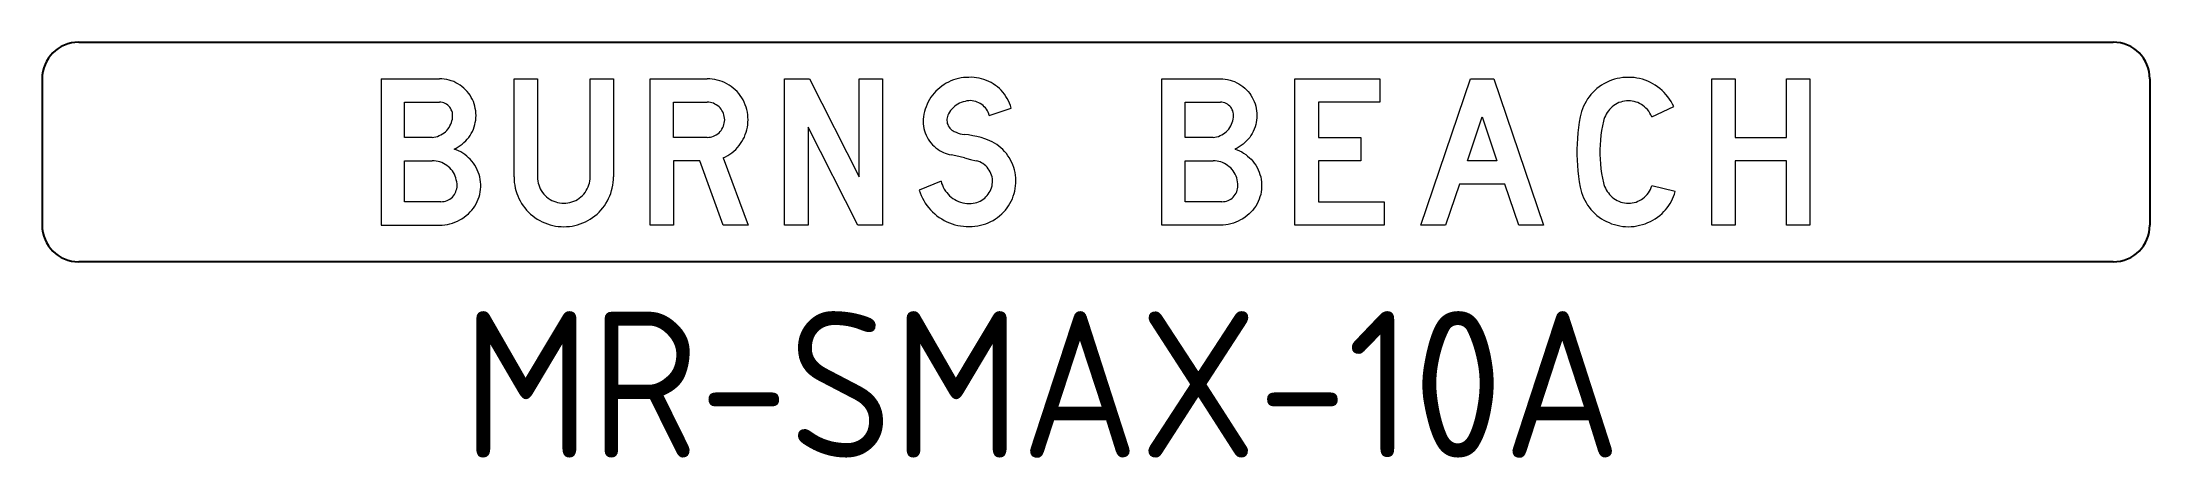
# Model space of a CAD drawing. Extents: x 1448.7 to 1484.7, y -703.2 to -696.1.
import ezdxf
from ezdxf.enums import TextEntityAlignment as Align

# ---------------------------------------------------------------- set-up
doc = ezdxf.new("R2010")
doc.units = 0
doc.header["$LTSCALE"] = 12
doc.header["$MEASUREMENT"] = 0
doc.layers.add('L18', color=4, linetype='CONTINUOUS')
doc.layers.add('T25', color=1, linetype='CONTINUOUS')
doc.styles.add('ISO', font='iso')

msp = doc.modelspace()

# ---------------------------------------------------------------- linework, layer by layer
at = {"layer": 'L18'}
for p, q in [((1449.311, -696.14), (1484.061, -696.14)), ((1448.686, -696.765), (1448.686, -699.265)), ((1484.686, -696.765), (1484.686, -699.265)), ((1484.061, -699.89), (1449.311, -699.89))]:
    msp.add_line(p, q, dxfattribs=at)
at = {"layer": 'L18', "linetype": 'Continuous', "lineweight": 0, "ltscale": 3, "flags": 128}
for points in [[(1454.475, -696.764), (1455.474, -696.764)], [(1454.475, -696.764), (1454.475, -699.265), (1455.474, -699.265), (1455.517, -699.263), (1455.563, -699.259), (1455.608, -699.251), (1455.652, -699.243), (1455.695, -699.229), (1455.737, -699.215), (1455.778, -699.198), (1455.82, -699.176), (1455.857, -699.154), (1455.895, -699.128), (1455.931, -699.101), (1455.966, -699.071), (1455.998, -699.039), (1456.025, -699.008), (1456.053, -698.974), (1456.077, -698.938), (1456.099, -698.901), (1456.118, -698.861), (1456.134, -698.822), (1456.15, -698.782), (1456.16, -698.739), (1456.17, -698.697), (1456.174, -698.654), (1456.178, -698.612), (1456.178, -698.569), (1456.174, -698.525), (1456.17, -698.482), (1456.16, -698.44), (1456.15, -698.398), (1456.134, -698.357), (1456.118, -698.317), (1456.099, -698.28), (1456.077, -698.242), (1456.053, -698.207), (1456.025, -698.171), (1455.998, -698.139), (1455.968, -698.112), (1455.938, -698.084), (1455.905, -698.058), (1455.871, -698.034), (1455.836, -698.015), (1455.8, -697.995), (1455.76, -697.979), (1455.723, -697.965)], [(1455.972, -697.016), (1455.946, -696.982), (1455.919, -696.952), (1455.889, -696.923), (1455.857, -696.897), (1455.824, -696.873), (1455.788, -696.851), (1455.753, -696.832), (1455.715, -696.814), (1455.675, -696.798), (1455.636, -696.786), (1455.596, -696.776), (1455.555, -696.77), (1455.515, -696.766), (1455.474, -696.764)], [(1456.748, -698.44), (1456.748, -696.764)], [(1456.748, -698.44), (1456.748, -696.764)], [(1456.748, -696.764), (1457.147, -696.764), (1457.147, -698.44), (1457.147, -698.476), (1457.151, -698.511), (1457.159, -698.545), (1457.167, -698.578), (1457.181, -698.612), (1457.195, -698.644), (1457.212, -698.675), (1457.232, -698.705), (1457.254, -698.733), (1457.278, -698.758), (1457.303, -698.782), (1457.331, -698.804), (1457.361, -698.824), (1457.39, -698.842), (1457.424, -698.855), (1457.458, -698.867), (1457.491, -698.877), (1457.525, -698.885), (1457.561, -698.889), (1457.596, -698.889), (1457.632, -698.889), (1457.667, -698.885), (1457.701, -698.877), (1457.735, -698.867), (1457.768, -698.855), (1457.8, -698.842), (1457.832, -698.824), (1457.861, -698.804), (1457.889, -698.782), (1457.915, -698.758), (1457.938, -698.733), (1457.96, -698.705), (1457.98, -698.675), (1457.998, -698.644), (1458.012, -698.612), (1458.023, -698.578), (1458.033, -698.545), (1458.041, -698.511), (1458.045, -698.476), (1458.045, -698.44), (1458.045, -696.764), (1458.445, -696.764), (1458.445, -698.44)], [(1460.318, -698.116), (1460.744, -699.265), (1460.318, -699.265), (1459.919, -698.165), (1459.47, -698.165), (1459.47, -699.265), (1459.07, -699.265), (1459.07, -696.764)], [(1460.318, -698.116), (1460.744, -699.265), (1460.318, -699.265), (1459.919, -698.165), (1459.47, -698.165), (1459.47, -699.265), (1459.07, -699.265), (1459.07, -696.764)], [(1459.07, -696.764), (1460.043, -696.764)], [(1460.744, -697.465), (1460.742, -697.421), (1460.738, -697.378), (1460.732, -697.334), (1460.722, -697.291), (1460.71, -697.247), (1460.694, -697.208), (1460.678, -697.166), (1460.658, -697.126), (1460.635, -697.089), (1460.611, -697.053), (1460.583, -697.018), (1460.556, -696.984), (1460.524, -696.954), (1460.49, -696.925), (1460.457, -696.897), (1460.419, -696.873), (1460.382, -696.849), (1460.342, -696.83), (1460.302, -696.814), (1460.261, -696.798), (1460.217, -696.786), (1460.176, -696.776), (1460.132, -696.77), (1460.089, -696.766), (1460.043, -696.764)], [(1461.367, -696.764), (1461.792, -696.764), (1462.641, -698.44), (1462.641, -696.764), (1463.04, -696.764), (1463.04, -699.265), (1462.617, -699.265), (1461.768, -697.589), (1461.768, -699.265), (1461.367, -699.265), (1461.367, -696.764), (1461.367, -696.764)], [(1464.514, -696.741), (1464.47, -696.741), (1464.425, -696.745), (1464.381, -696.751), (1464.336, -696.758), (1464.292, -696.77), (1464.251, -696.784), (1464.209, -696.8), (1464.168, -696.82), (1464.128, -696.84), (1464.091, -696.863), (1464.053, -696.889), (1464.017, -696.917), (1463.984, -696.946), (1463.952, -696.978), (1463.921, -697.01), (1463.893, -697.045), (1463.867, -697.081), (1463.843, -697.121), (1463.822, -697.158), (1463.802, -697.2), (1463.784, -697.241), (1463.77, -697.283), (1463.758, -697.326), (1463.748, -697.37), (1463.741, -697.415), (1463.737, -697.455), (1463.735, -697.494), (1463.737, -697.534), (1463.741, -697.574), (1463.748, -697.613), (1463.756, -697.651), (1463.768, -697.688), (1463.784, -697.726), (1463.8, -697.761), (1463.82, -697.795), (1463.841, -697.829), (1463.867, -697.86), (1463.893, -697.89), (1463.921, -697.918), (1463.95, -697.943), (1463.982, -697.967), (1464.015, -697.989), (1464.047, -698.007), (1464.079, -698.023), (1464.112, -698.036), (1464.146, -698.048), (1464.18, -698.058), (1464.215, -698.064)], [(1464.514, -696.741), (1464.47, -696.741), (1464.425, -696.745), (1464.381, -696.751), (1464.336, -696.758), (1464.292, -696.77), (1464.251, -696.784), (1464.209, -696.8), (1464.168, -696.82), (1464.128, -696.84), (1464.091, -696.863), (1464.053, -696.889), (1464.017, -696.917), (1463.984, -696.946), (1463.952, -696.978), (1463.921, -697.01), (1463.893, -697.045), (1463.867, -697.081), (1463.843, -697.121), (1463.822, -697.158), (1463.802, -697.2), (1463.784, -697.241), (1463.77, -697.283), (1463.758, -697.326), (1463.748, -697.37), (1463.741, -697.415), (1463.737, -697.455), (1463.735, -697.494), (1463.737, -697.534), (1463.741, -697.574), (1463.748, -697.613), (1463.756, -697.651), (1463.768, -697.688), (1463.784, -697.726), (1463.8, -697.761), (1463.82, -697.795), (1463.841, -697.829), (1463.867, -697.86), (1463.893, -697.89), (1463.921, -697.918), (1463.95, -697.943), (1463.982, -697.967), (1464.015, -697.989), (1464.047, -698.007), (1464.079, -698.023), (1464.112, -698.036), (1464.146, -698.048), (1464.18, -698.058), (1464.215, -698.064)], [(1464.864, -697.39), (1465.24, -697.265), (1465.226, -697.223), (1465.21, -697.182), (1465.193, -697.142), (1465.171, -697.103), (1465.149, -697.065), (1465.123, -697.03), (1465.096, -696.996), (1465.066, -696.962), (1465.036, -696.933), (1465.003, -696.903), (1464.967, -696.877), (1464.931, -696.851), (1464.894, -696.83), (1464.854, -696.81), (1464.815, -696.792), (1464.773, -696.776), (1464.732, -696.764), (1464.69, -696.755), (1464.647, -696.747), (1464.603, -696.741), (1464.559, -696.739), (1464.514, -696.741)], [(1464.864, -697.39), (1465.24, -697.265), (1465.226, -697.223), (1465.21, -697.182), (1465.193, -697.142), (1465.171, -697.103), (1465.149, -697.065), (1465.123, -697.03), (1465.096, -696.996), (1465.066, -696.962), (1465.036, -696.933), (1465.003, -696.903), (1464.967, -696.877), (1464.931, -696.851), (1464.894, -696.83), (1464.854, -696.81), (1464.815, -696.792), (1464.773, -696.776), (1464.732, -696.764), (1464.69, -696.755), (1464.647, -696.747), (1464.603, -696.741), (1464.559, -696.739), (1464.514, -696.741)], [(1470.085, -696.764), (1471.533, -696.764), (1471.533, -697.164), (1470.484, -697.164), (1470.484, -697.765), (1471.208, -697.765), (1471.208, -698.165), (1470.484, -698.165), (1470.484, -698.865), (1471.608, -698.865), (1471.608, -699.265), (1470.085, -699.265), (1470.085, -696.764), (1470.085, -696.764)], [(1470.085, -696.764), (1471.533, -696.764), (1471.533, -697.164), (1470.484, -697.164), (1470.484, -697.765), (1471.208, -697.765), (1471.208, -698.165), (1470.484, -698.165), (1470.484, -698.865), (1471.608, -698.865), (1471.608, -699.265), (1470.085, -699.265), (1470.085, -696.764), (1470.085, -696.764)], [(1472.233, -699.265), (1473.082, -696.764), (1473.481, -696.764), (1474.332, -699.265), (1473.907, -699.265), (1473.669, -698.565), (1472.896, -698.565), (1472.658, -699.265), (1472.233, -699.265), (1472.233, -699.265)], [(1472.233, -699.265), (1473.082, -696.764), (1473.481, -696.764), (1474.332, -699.265), (1473.907, -699.265), (1473.669, -698.565), (1472.896, -698.565), (1472.658, -699.265), (1472.233, -699.265), (1472.233, -699.265)], [(1475.78, -696.741), (1475.73, -696.741), (1475.683, -696.745), (1475.635, -696.753), (1475.588, -696.762), (1475.541, -696.774), (1475.493, -696.79), (1475.45, -696.808), (1475.404, -696.828), (1475.362, -696.849), (1475.321, -696.875), (1475.279, -696.903), (1475.242, -696.933), (1475.204, -696.964), (1475.171, -696.998), (1475.139, -697.033), (1475.109, -697.071), (1475.082, -697.109), (1475.056, -697.15), (1475.034, -697.192), (1475.012, -697.233), (1474.995, -697.279), (1474.979, -697.322), (1474.967, -697.368), (1474.955, -697.415), (1474.939, -697.506), (1474.925, -697.597), (1474.915, -697.69), (1474.908, -697.783), (1474.902, -697.876), (1474.9, -697.969), (1474.9, -698.062), (1474.902, -698.153), (1474.908, -698.246), (1474.915, -698.339), (1474.925, -698.432), (1474.939, -698.523), (1474.955, -698.614), (1474.967, -698.662), (1474.979, -698.707), (1474.995, -698.753), (1475.012, -698.796), (1475.034, -698.838), (1475.056, -698.879), (1475.082, -698.921), (1475.109, -698.958), (1475.139, -698.996), (1475.171, -699.031), (1475.204, -699.065), (1475.242, -699.097), (1475.279, -699.126), (1475.321, -699.154), (1475.362, -699.18), (1475.404, -699.202), (1475.45, -699.221), (1475.493, -699.239), (1475.541, -699.255), (1475.588, -699.267), (1475.635, -699.277), (1475.683, -699.285), (1475.73, -699.289), (1475.78, -699.291), (1475.827, -699.289), (1475.877, -699.285), (1475.924, -699.277), (1475.972, -699.267), (1476.019, -699.255), (1476.065, -699.239), (1476.11, -699.221), (1476.156, -699.202), (1476.197, -699.18), (1476.239, -699.154), (1476.278, -699.126), (1476.318, -699.097), (1476.354, -699.065), (1476.385, -699.033), (1476.415, -699.002), (1476.443, -698.966), (1476.468, -698.931), (1476.494, -698.893), (1476.516, -698.855), (1476.534, -698.814), (1476.551, -698.774), (1476.567, -698.733), (1476.579, -698.689), (1476.179, -698.59)], [(1476.354, -696.964), (1476.318, -696.933), (1476.278, -696.903), (1476.239, -696.875), (1476.197, -696.849), (1476.156, -696.828), (1476.11, -696.808), (1476.065, -696.79), (1476.019, -696.774), (1475.972, -696.762), (1475.924, -696.753), (1475.877, -696.745), (1475.827, -696.741), (1475.78, -696.741)], [(1477.204, -696.764), (1477.604, -696.764), (1477.604, -697.765), (1478.478, -697.765), (1478.478, -696.764), (1478.878, -696.764), (1478.878, -699.265), (1478.478, -699.265), (1478.478, -698.165), (1477.604, -698.165), (1477.604, -699.265), (1477.204, -699.265), (1477.204, -696.764), (1477.204, -696.764)], [(1455.349, -697.765), (1454.874, -697.765), (1454.874, -697.164)], [(1454.874, -697.164), (1455.474, -697.164)], [(1455.697, -697.39), (1455.697, -697.364), (1455.693, -697.34), (1455.685, -697.314), (1455.675, -697.293), (1455.663, -697.269), (1455.65, -697.249), (1455.632, -697.231), (1455.614, -697.213), (1455.592, -697.2), (1455.571, -697.186), (1455.547, -697.178), (1455.523, -697.17), (1455.497, -697.166), (1455.474, -697.164)], [(1455.697, -697.39), (1455.697, -697.364), (1455.693, -697.34), (1455.685, -697.314), (1455.675, -697.293), (1455.663, -697.269), (1455.65, -697.249), (1455.632, -697.231), (1455.614, -697.213), (1455.592, -697.2), (1455.571, -697.186), (1455.547, -697.178), (1455.523, -697.17), (1455.497, -697.166), (1455.474, -697.164)], [(1455.972, -697.765), (1455.996, -697.732), (1456.016, -697.698), (1456.035, -697.663), (1456.051, -697.625), (1456.065, -697.587), (1456.077, -697.548), (1456.085, -697.51), (1456.091, -697.471), (1456.095, -697.429), (1456.097, -697.39), (1456.095, -697.35), (1456.091, -697.31), (1456.085, -697.271), (1456.077, -697.231), (1456.065, -697.192), (1456.051, -697.154), (1456.035, -697.119), (1456.016, -697.083), (1455.996, -697.047), (1455.972, -697.016)], [(1455.972, -697.765), (1455.996, -697.732), (1456.016, -697.698), (1456.035, -697.663), (1456.051, -697.625), (1456.065, -697.587), (1456.077, -697.548), (1456.085, -697.51), (1456.091, -697.471), (1456.095, -697.429), (1456.097, -697.39), (1456.095, -697.35), (1456.091, -697.31), (1456.085, -697.271), (1456.077, -697.231), (1456.065, -697.192), (1456.051, -697.154), (1456.035, -697.119), (1456.016, -697.083), (1455.996, -697.047), (1455.972, -697.016)], [(1460.043, -697.765), (1459.47, -697.765), (1459.47, -697.164)], [(1459.47, -697.164), (1460.043, -697.164)], [(1460.043, -697.765), (1459.47, -697.765), (1459.47, -697.164)], [(1459.47, -697.164), (1460.043, -697.164)], [(1460.344, -697.465), (1460.342, -697.437), (1460.338, -697.409), (1460.332, -697.382), (1460.324, -697.356), (1460.312, -697.33), (1460.298, -697.306), (1460.283, -697.283), (1460.267, -697.263), (1460.247, -697.243), (1460.225, -697.225), (1460.201, -697.21), (1460.178, -697.196), (1460.152, -697.184), (1460.126, -697.176), (1460.099, -697.17), (1460.071, -697.166), (1460.043, -697.164)], [(1460.344, -697.465), (1460.342, -697.437), (1460.338, -697.409), (1460.332, -697.382), (1460.324, -697.356), (1460.312, -697.33), (1460.298, -697.306), (1460.283, -697.283), (1460.267, -697.263), (1460.247, -697.243), (1460.225, -697.225), (1460.201, -697.21), (1460.178, -697.196), (1460.152, -697.184), (1460.126, -697.176), (1460.099, -697.17), (1460.071, -697.166), (1460.043, -697.164)], [(1464.514, -697.14), (1464.482, -697.142), (1464.449, -697.15), (1464.417, -697.158), (1464.385, -697.168), (1464.354, -697.182), (1464.324, -697.198), (1464.296, -697.215), (1464.271, -697.237), (1464.245, -697.259), (1464.223, -697.283), (1464.201, -697.308), (1464.182, -697.336), (1464.166, -697.364)], [(1464.514, -697.14), (1464.482, -697.142), (1464.449, -697.15), (1464.417, -697.158), (1464.385, -697.168), (1464.354, -697.182), (1464.324, -697.198), (1464.296, -697.215), (1464.271, -697.237), (1464.245, -697.259), (1464.223, -697.283), (1464.201, -697.308), (1464.182, -697.336), (1464.166, -697.364)], [(1464.864, -697.39), (1464.856, -697.362), (1464.844, -697.336), (1464.831, -697.31), (1464.815, -697.285), (1464.797, -697.263), (1464.777, -697.241), (1464.757, -697.221), (1464.734, -697.204), (1464.71, -697.188), (1464.684, -697.174), (1464.656, -697.162), (1464.631, -697.152), (1464.601, -697.146), (1464.573, -697.14), (1464.544, -697.138), (1464.514, -697.14)], [(1464.864, -697.39), (1464.856, -697.362), (1464.844, -697.336), (1464.831, -697.31), (1464.815, -697.285), (1464.797, -697.263), (1464.777, -697.241), (1464.757, -697.221), (1464.734, -697.204), (1464.71, -697.188), (1464.684, -697.174), (1464.656, -697.162), (1464.631, -697.152), (1464.601, -697.146), (1464.573, -697.14), (1464.544, -697.138), (1464.514, -697.14)], [(1468.686, -697.765), (1468.211, -697.765), (1468.211, -697.164)], [(1468.211, -697.164), (1468.811, -697.164)], [(1469.036, -697.39), (1469.034, -697.364), (1469.03, -697.34), (1469.024, -697.314), (1469.014, -697.293), (1469.003, -697.269), (1468.987, -697.249), (1468.971, -697.231), (1468.951, -697.213), (1468.931, -697.2), (1468.91, -697.186), (1468.886, -697.178), (1468.86, -697.17), (1468.836, -697.166), (1468.811, -697.164)], [(1475.78, -697.14), (1475.746, -697.142), (1475.713, -697.146), (1475.681, -697.152), (1475.649, -697.162), (1475.618, -697.172), (1475.588, -697.186), (1475.558, -697.204), (1475.531, -697.221), (1475.505, -697.243), (1475.479, -697.265), (1475.457, -697.289), (1475.438, -697.314), (1475.418, -697.34), (1475.402, -697.368), (1475.386, -697.397), (1475.374, -697.427), (1475.362, -697.459), (1475.355, -697.49), (1475.337, -697.57), (1475.323, -697.649), (1475.311, -697.73), (1475.303, -697.811), (1475.297, -697.892), (1475.293, -697.973), (1475.293, -698.056), (1475.297, -698.137), (1475.303, -698.218), (1475.311, -698.3), (1475.323, -698.381), (1475.337, -698.46), (1475.355, -698.539), (1475.362, -698.571), (1475.374, -698.602), (1475.386, -698.632), (1475.402, -698.662), (1475.418, -698.689), (1475.438, -698.715), (1475.457, -698.741), (1475.479, -698.764), (1475.505, -698.788), (1475.531, -698.808), (1475.558, -698.826), (1475.588, -698.844), (1475.618, -698.857), (1475.649, -698.869), (1475.681, -698.877), (1475.713, -698.885), (1475.746, -698.889), (1475.78, -698.889), (1475.814, -698.889), (1475.845, -698.885), (1475.879, -698.877), (1475.91, -698.869), (1475.942, -698.857), (1475.972, -698.844), (1476.001, -698.826), (1476.029, -698.808), (1476.055, -698.788), (1476.079, -698.764), (1476.102, -698.739), (1476.122, -698.713), (1476.142, -698.683), (1476.156, -698.654), (1476.17, -698.622), (1476.179, -698.59)], [(1476.079, -697.265), (1476.055, -697.243), (1476.029, -697.221), (1476.001, -697.204), (1475.972, -697.186), (1475.942, -697.172), (1475.91, -697.162), (1475.879, -697.152), (1475.845, -697.146), (1475.814, -697.142), (1475.78, -697.14)], [(1476.179, -697.415), (1476.164, -697.382), (1476.146, -697.35), (1476.126, -697.32), (1476.104, -697.291), (1476.079, -697.265)], [(1476.179, -697.415), (1476.553, -697.239)], [(1476.553, -697.239), (1476.532, -697.196), (1476.508, -697.154), (1476.48, -697.113), (1476.452, -697.073), (1476.421, -697.035), (1476.389, -697), (1476.354, -696.964)], [(1455.349, -697.765), (1455.379, -697.761), (1455.41, -697.756), (1455.44, -697.748), (1455.47, -697.736), (1455.497, -697.722), (1455.525, -697.706), (1455.551, -697.688), (1455.574, -697.668), (1455.596, -697.647), (1455.618, -697.623), (1455.636, -697.597), (1455.652, -697.57), (1455.665, -697.542), (1455.677, -697.512), (1455.685, -697.483), (1455.693, -697.453), (1455.697, -697.421), (1455.697, -697.39)], [(1460.043, -697.765), (1460.071, -697.763), (1460.099, -697.759), (1460.126, -697.754), (1460.152, -697.746), (1460.178, -697.734), (1460.201, -697.72), (1460.225, -697.704), (1460.247, -697.686), (1460.267, -697.666), (1460.283, -697.647), (1460.298, -697.623), (1460.312, -697.599), (1460.324, -697.574), (1460.332, -697.548), (1460.338, -697.52), (1460.342, -697.492), (1460.344, -697.465)], [(1460.043, -697.765), (1460.071, -697.763), (1460.099, -697.759), (1460.126, -697.754), (1460.152, -697.746), (1460.178, -697.734), (1460.201, -697.72), (1460.225, -697.704), (1460.247, -697.686), (1460.267, -697.666), (1460.283, -697.647), (1460.298, -697.623), (1460.312, -697.599), (1460.324, -697.574), (1460.332, -697.548), (1460.338, -697.52), (1460.342, -697.492), (1460.344, -697.465)], [(1460.318, -698.116), (1460.358, -698.096), (1460.395, -698.076), (1460.433, -698.052), (1460.467, -698.027), (1460.5, -697.999), (1460.532, -697.971), (1460.562, -697.939), (1460.589, -697.906), (1460.615, -697.872), (1460.639, -697.835), (1460.66, -697.797), (1460.68, -697.759), (1460.696, -697.718), (1460.71, -697.678), (1460.722, -697.637), (1460.732, -697.593), (1460.738, -697.552), (1460.742, -697.508), (1460.744, -697.465)], [(1460.318, -698.116), (1460.358, -698.096), (1460.395, -698.076), (1460.433, -698.052), (1460.467, -698.027), (1460.5, -697.999), (1460.532, -697.971), (1460.562, -697.939), (1460.589, -697.906), (1460.615, -697.872), (1460.639, -697.835), (1460.66, -697.797), (1460.68, -697.759), (1460.696, -697.718), (1460.71, -697.678), (1460.722, -697.637), (1460.732, -697.593), (1460.738, -697.552), (1460.742, -697.508), (1460.744, -697.465)], [(1464.166, -697.364), (1464.156, -697.386), (1464.148, -697.409), (1464.142, -697.431), (1464.14, -697.455), (1464.14, -697.479), (1464.142, -697.502), (1464.146, -697.526), (1464.154, -697.548), (1464.164, -697.57), (1464.176, -697.589), (1464.19, -697.607), (1464.207, -697.625), (1464.225, -697.641), (1464.245, -697.655), (1464.265, -697.665)], [(1464.166, -697.364), (1464.156, -697.386), (1464.148, -697.409), (1464.142, -697.431), (1464.14, -697.455), (1464.14, -697.479), (1464.142, -697.502), (1464.146, -697.526), (1464.154, -697.548), (1464.164, -697.57), (1464.176, -697.589), (1464.19, -697.607), (1464.207, -697.625), (1464.225, -697.641), (1464.245, -697.655), (1464.265, -697.665)], [(1464.265, -697.665), (1464.298, -697.678), (1464.334, -697.692), (1464.368, -697.702), (1464.403, -697.71), (1464.441, -697.714)], [(1464.265, -697.665), (1464.298, -697.678), (1464.334, -697.692), (1464.368, -697.702), (1464.403, -697.71), (1464.441, -697.714)], [(1468.686, -697.765), (1468.718, -697.761), (1468.747, -697.756), (1468.777, -697.748), (1468.807, -697.736), (1468.836, -697.722), (1468.862, -697.706), (1468.888, -697.688), (1468.912, -697.668), (1468.935, -697.647), (1468.955, -697.623), (1468.973, -697.597), (1468.989, -697.57), (1469.003, -697.542), (1469.014, -697.512), (1469.024, -697.483), (1469.03, -697.453), (1469.034, -697.421), (1469.036, -697.39)], [(1473.533, -698.165), (1473.032, -698.165), (1473.281, -697.415), (1473.533, -698.165), (1473.533, -698.165)], [(1455.723, -697.965), (1455.758, -697.947), (1455.794, -697.928), (1455.828, -697.904), (1455.859, -697.88), (1455.891, -697.854), (1455.921, -697.827), (1455.946, -697.797), (1455.972, -697.765)], [(1464.041, -698.515), (1463.665, -698.665), (1463.681, -698.711), (1463.701, -698.756), (1463.721, -698.802), (1463.744, -698.846), (1463.77, -698.887), (1463.798, -698.927), (1463.83, -698.966), (1463.861, -699.004), (1463.895, -699.039), (1463.932, -699.071), (1463.97, -699.103), (1464.01, -699.132), (1464.051, -699.158), (1464.093, -699.184), (1464.138, -699.206), (1464.184, -699.225), (1464.229, -699.241), (1464.277, -699.257), (1464.324, -699.269), (1464.372, -699.277), (1464.421, -699.283), (1464.47, -699.287), (1464.52, -699.289), (1464.569, -699.287), (1464.617, -699.283), (1464.666, -699.275), (1464.714, -699.265), (1464.759, -699.253), (1464.803, -699.239), (1464.846, -699.223), (1464.888, -699.204), (1464.927, -699.182), (1464.967, -699.158), (1465.005, -699.132), (1465.04, -699.105), (1465.076, -699.073), (1465.107, -699.041), (1465.139, -699.006), (1465.167, -698.97), (1465.193, -698.933), (1465.216, -698.893), (1465.238, -698.853), (1465.258, -698.812), (1465.274, -698.768), (1465.287, -698.725), (1465.299, -698.681), (1465.307, -698.636), (1465.313, -698.59), (1465.317, -698.545), (1465.317, -698.499), (1465.315, -698.456), (1465.311, -698.41), (1465.303, -698.367), (1465.293, -698.321), (1465.282, -698.28), (1465.266, -698.236), (1465.248, -698.195), (1465.228, -698.155), (1465.206, -698.116), (1465.181, -698.078), (1465.155, -698.042), (1465.125, -698.007), (1465.094, -697.975), (1465.062, -697.943), (1465.026, -697.916), (1464.991, -697.888), (1464.953, -697.864), (1464.914, -697.843), (1464.874, -697.823), (1464.832, -697.805), (1464.789, -697.789), (1464.722, -697.769), (1464.65, -697.752), (1464.581, -697.738), (1464.51, -697.724), (1464.441, -697.714)], [(1454.874, -698.165), (1455.349, -698.165)], [(1455.497, -698.865), (1454.874, -698.865), (1454.874, -698.165)], [(1454.874, -698.165), (1455.349, -698.165)], [(1455.772, -698.59), (1455.772, -698.557), (1455.768, -698.523), (1455.76, -698.489), (1455.753, -698.458), (1455.741, -698.426), (1455.727, -698.396), (1455.711, -698.367), (1455.693, -698.339), (1455.671, -698.313), (1455.65, -698.288), (1455.624, -698.266), (1455.598, -698.246), (1455.571, -698.226), (1455.541, -698.21), (1455.511, -698.197), (1455.48, -698.185), (1455.448, -698.177), (1455.414, -698.169), (1455.381, -698.165), (1455.349, -698.165)], [(1464.441, -698.116), (1464.366, -698.096), (1464.29, -698.08), (1464.215, -698.064)], [(1464.441, -698.116), (1464.366, -698.096), (1464.29, -698.08), (1464.215, -698.064)], [(1464.441, -698.116), (1464.54, -698.141), (1464.641, -698.165)], [(1464.441, -698.116), (1464.54, -698.141), (1464.641, -698.165)], [(1464.914, -698.565), (1464.918, -698.533), (1464.918, -698.501), (1464.916, -698.472), (1464.91, -698.44), (1464.902, -698.41), (1464.892, -698.381), (1464.878, -698.353), (1464.862, -698.325), (1464.844, -698.3), (1464.825, -698.276), (1464.803, -698.252), (1464.779, -698.232), (1464.753, -698.214), (1464.728, -698.199), (1464.7, -698.185), (1464.67, -698.173), (1464.641, -698.165)], [(1464.914, -698.565), (1464.918, -698.533), (1464.918, -698.501), (1464.916, -698.472), (1464.91, -698.44), (1464.902, -698.41), (1464.892, -698.381), (1464.878, -698.353), (1464.862, -698.325), (1464.844, -698.3), (1464.825, -698.276), (1464.803, -698.252), (1464.779, -698.232), (1464.753, -698.214), (1464.728, -698.199), (1464.7, -698.185), (1464.67, -698.173), (1464.641, -698.165)], [(1468.836, -698.865), (1468.211, -698.865), (1468.211, -698.165)], [(1468.211, -698.165), (1468.686, -698.165)], [(1469.111, -698.59), (1469.109, -698.557), (1469.105, -698.523), (1469.099, -698.489), (1469.09, -698.458), (1469.08, -698.426), (1469.066, -698.396), (1469.048, -698.367), (1469.03, -698.339), (1469.01, -698.313), (1468.987, -698.288), (1468.963, -698.266), (1468.935, -698.246), (1468.908, -698.226), (1468.88, -698.21), (1468.848, -698.197), (1468.817, -698.185), (1468.785, -698.177), (1468.753, -698.169), (1468.72, -698.165), (1468.686, -698.165)], [(1455.497, -698.865), (1455.525, -698.863), (1455.551, -698.859), (1455.578, -698.853), (1455.604, -698.844), (1455.628, -698.834), (1455.652, -698.82), (1455.673, -698.802), (1455.693, -698.784), (1455.711, -698.764), (1455.727, -698.743), (1455.741, -698.719), (1455.753, -698.695), (1455.76, -698.669), (1455.768, -698.644), (1455.772, -698.616), (1455.772, -698.59)], [(1456.748, -698.44), (1456.748, -698.487), (1456.751, -698.535), (1456.757, -698.582), (1456.767, -698.63), (1456.779, -698.675), (1456.793, -698.721), (1456.811, -698.766), (1456.829, -698.81), (1456.85, -698.851), (1456.876, -698.893), (1456.902, -698.933), (1456.932, -698.97), (1456.961, -699.008), (1456.995, -699.041), (1457.028, -699.075), (1457.066, -699.105), (1457.104, -699.134), (1457.143, -699.16), (1457.185, -699.186), (1457.226, -699.208), (1457.27, -699.225), (1457.315, -699.243), (1457.361, -699.257), (1457.406, -699.269), (1457.454, -699.279), (1457.501, -699.285), (1457.549, -699.289), (1457.596, -699.291)], [(1457.596, -699.291), (1457.644, -699.289), (1457.691, -699.285), (1457.739, -699.279), (1457.786, -699.269), (1457.832, -699.257), (1457.877, -699.243), (1457.923, -699.225), (1457.966, -699.208), (1458.008, -699.186), (1458.049, -699.16), (1458.089, -699.134), (1458.126, -699.105), (1458.164, -699.075), (1458.198, -699.041), (1458.231, -699.008), (1458.261, -698.97), (1458.291, -698.933), (1458.316, -698.893), (1458.34, -698.851), (1458.362, -698.81), (1458.382, -698.766), (1458.399, -698.721), (1458.413, -698.675), (1458.425, -698.63), (1458.433, -698.582), (1458.441, -698.535), (1458.445, -698.487), (1458.445, -698.44)], [(1464.041, -698.515), (1464.049, -698.551), (1464.063, -698.584), (1464.077, -698.618), (1464.095, -698.65), (1464.114, -698.681), (1464.136, -698.709), (1464.16, -698.737), (1464.186, -698.762), (1464.213, -698.786), (1464.243, -698.808), (1464.273, -698.828), (1464.306, -698.846), (1464.34, -698.859), (1464.374, -698.871), (1464.409, -698.881), (1464.445, -698.889), (1464.48, -698.893), (1464.518, -698.895), (1464.554, -698.893), (1464.589, -698.889)], [(1464.041, -698.515), (1464.049, -698.551), (1464.063, -698.584), (1464.077, -698.618), (1464.095, -698.65), (1464.114, -698.681), (1464.136, -698.709), (1464.16, -698.737), (1464.186, -698.762), (1464.213, -698.786), (1464.243, -698.808), (1464.273, -698.828), (1464.306, -698.846), (1464.34, -698.859), (1464.374, -698.871), (1464.409, -698.881), (1464.445, -698.889), (1464.48, -698.893), (1464.518, -698.895), (1464.554, -698.893), (1464.589, -698.889)], [(1464.589, -698.889), (1464.621, -698.885), (1464.65, -698.877), (1464.678, -698.867), (1464.708, -698.853), (1464.734, -698.84), (1464.759, -698.822), (1464.785, -698.804), (1464.807, -698.782), (1464.829, -698.76), (1464.846, -698.735), (1464.864, -698.709), (1464.878, -698.683), (1464.892, -698.654), (1464.902, -698.626), (1464.91, -698.594), (1464.914, -698.565)], [(1464.589, -698.889), (1464.621, -698.885), (1464.65, -698.877), (1464.678, -698.867), (1464.708, -698.853), (1464.734, -698.84), (1464.759, -698.822), (1464.785, -698.804), (1464.807, -698.782), (1464.829, -698.76), (1464.846, -698.735), (1464.864, -698.709), (1464.878, -698.683), (1464.892, -698.654), (1464.902, -698.626), (1464.91, -698.594), (1464.914, -698.565)], [(1468.836, -698.865), (1468.862, -698.863), (1468.89, -698.859), (1468.916, -698.853), (1468.941, -698.844), (1468.965, -698.834), (1468.989, -698.82), (1469.01, -698.802), (1469.03, -698.784), (1469.048, -698.764), (1469.064, -698.743), (1469.078, -698.719), (1469.09, -698.695), (1469.099, -698.669), (1469.105, -698.644), (1469.109, -698.616), (1469.111, -698.59)]]:
    msp.add_lwpolyline(points, dxfattribs=at)
msp.add_lwpolyline([(1469.311, -697.016), (1469.333, -697.047), (1469.355, -697.083), (1469.372, -697.119), (1469.388, -697.154), (1469.402, -697.192), (1469.414, -697.231), (1469.422, -697.271), (1469.43, -697.31), (1469.434, -697.35), (1469.434, -697.39), (1469.434, -697.429), (1469.43, -697.471), (1469.422, -697.51), (1469.414, -697.548), (1469.402, -697.587), (1469.388, -697.625), (1469.372, -697.663), (1469.355, -697.698), (1469.333, -697.732), (1469.311, -697.765), (1469.285, -697.797), (1469.258, -697.827), (1469.228, -697.854), (1469.198, -697.88), (1469.167, -697.904), (1469.131, -697.928), (1469.098, -697.947), (1469.06, -697.965), (1469.099, -697.979), (1469.137, -697.995), (1469.175, -698.015), (1469.208, -698.034), (1469.244, -698.058), (1469.276, -698.084), (1469.307, -698.112), (1469.335, -698.139), (1469.365, -698.171), (1469.39, -698.207), (1469.416, -698.242), (1469.438, -698.28), (1469.456, -698.317), (1469.473, -698.357), (1469.487, -698.398), (1469.499, -698.44), (1469.507, -698.482), (1469.513, -698.525), (1469.515, -698.569), (1469.515, -698.612), (1469.513, -698.654), (1469.507, -698.697), (1469.499, -698.739), (1469.487, -698.782), (1469.473, -698.822), (1469.456, -698.861), (1469.438, -698.901), (1469.416, -698.938), (1469.39, -698.974), (1469.365, -699.008), (1469.335, -699.039), (1469.303, -699.071), (1469.27, -699.101), (1469.234, -699.128), (1469.196, -699.154), (1469.157, -699.176), (1469.117, -699.198), (1469.076, -699.215), (1469.032, -699.229), (1468.989, -699.243), (1468.945, -699.251), (1468.902, -699.259), (1468.856, -699.263), (1468.811, -699.265), (1467.812, -699.265), (1467.812, -696.764), (1468.811, -696.764), (1468.852, -696.766), (1468.894, -696.77), (1468.933, -696.776), (1468.975, -696.786), (1469.014, -696.798), (1469.052, -696.814), (1469.09, -696.832), (1469.127, -696.851), (1469.161, -696.873), (1469.194, -696.897), (1469.226, -696.923), (1469.256, -696.952), (1469.285, -696.982)], close=True, dxfattribs=at)
at = {"layer": 'L18'}
for centre, start, end in [((1449.311, -696.765), 90, 180), ((1484.061, -696.765), 0, 90), ((1449.311, -699.265), 180, 270), ((1484.061, -699.265), 270, 0)]:
    msp.add_arc(centre, 0.625, start, end, dxfattribs=at)

# ---------------------------------------------------------------- texts
at = {"layer": 'T25', "style": 'ISO'}
msp.add_text('MR-SMAX-10A', height=2.5, dxfattribs=at).set_placement((1465.76, -703.232), align=Align.CENTER)

doc.saveas('drawing.dxf')
